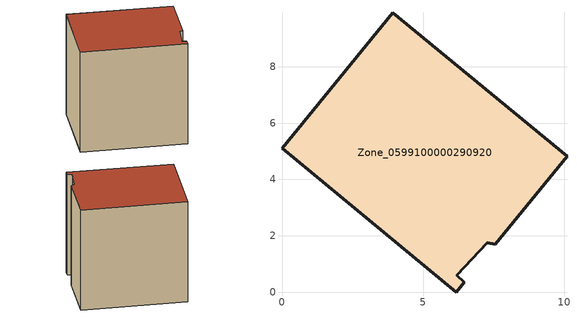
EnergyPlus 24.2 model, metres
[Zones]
Zone_0599100000290920
 floor ground (C_G): 0,5.11 3.92,9.91 10.1,4.82 7.57,1.7 7.28,1.75 6.2,0.6 6.46,0.36 6.17,0 z0
 wall outside (C_F): 6.2,0.6 7.28,1.75 7.57,1.7 10.1,4.82 3.92,9.91 0,5.11 6.17,0 6.46,0.36 6.2,0.6 z0:8.26
 roof outside (C_R): 10.1,4.82 3.92,9.91 0,5.11 6.17,0 6.46,0.36 6.2,0.6 7.28,1.75 7.57,1.7 z8.26
[BUILDING]
Pand.0599100000290920: North Axis=0; Terrain=City; Loads Convergence Tolerance Value=0.04; Temperature Convergence Tolerance Value=0.4; Solar Distribution=FullExterior; Maximum Number of Warmup Days=25; Minimum Number of Warmup Days=1
[Site:Location]
Rotterdam.The.Hague.AP_ZH_NLD Design_Conditions: Latitude=51.96; Longitude=4.45; Time Zone=1; Elevation=-4.5
[SITE:GROUNDTEMPERATURE:BUILDINGSURFACE]
18, 18, 18, 18, 18, 18, 18, 18, 18, 18, 18, 18
[MATERIAL] Thermal Absorptance=0.9; Solar Absorptance=0.7; Visible Absorptance=0.7
Name | Roughness | Thickness | Conductivity | Density | Specific Heat
G.TI.1946-1964 | MediumSmooth | 0.15 | 1 | 540 | 1210
F.TI.1946-1964 | Rough | 0.3 | 0.857143 | 1920 | 840
R.TI.1946-1964 | MediumRough | 0.2 | 0.277778 | 1500 | 1000
[CONSTRUCTION]
C_G: G.TI.1946-1964
C_F: F.TI.1946-1964
C_R: R.TI.1946-1964
[ZONE]
Zone_0599100000290920: Type=1; Multiplier=1; Ceiling Height=Autocalculate; Volume=Autocalculate; Floor Area=autocalculate; Part of Total Floor Area=Yes
[ZONEINFILTRATION:DESIGNFLOWRATE]
Infil_Zone_0599100000290920: Zone or ZoneList or Space or SpaceList=Zone_0599100000290920; Schedule=AlwaysOn; Design Flow Rate Calculation Method=Flow/Area; Flow Rate per Floor Area=0.003; Constant Term Coefficient=1; Temperature Term Coefficient=0; Velocity Term Coefficient=0; Velocity Squared Term Coefficient=0
[HVACTEMPLATE:ZONE:IDEALLOADSAIRSYSTEM]
Zone_0599100000290920: Maximum Heating Supply Air Temperature=50; Minimum Cooling Supply Air Temperature=13; Maximum Heating Supply Air Humidity Ratio=0.0156; Minimum Cooling Supply Air Humidity Ratio=0.0077; Heating Limit=NoLimit; Cooling Limit=NoLimit; Dehumidification Control Type=ConstantSensibleHeatRatio; Cooling Sensible Heat Ratio=0.7; Dehumidification Setpoint=60; Humidification Control Type=None; Humidification Setpoint=30; Outdoor Air Method=None; Outdoor Air Flow Rate per Person=0.00944; Outdoor Air Flow Rate per Zone Floor Area=0; Outdoor Air Flow Rate per Zone=0; Demand Controlled Ventilation Type=None; Outdoor Air Economizer Type=NoEconomizer; Heat Recovery Type=None; Sensible Heat Recovery Effectiveness=0.7; Latent Heat Recovery Effectiveness=0.65
[ZONECONTROL:THERMOSTAT]
ThermostatControl_Zone_0599100000290920: Zone or ZoneList=Zone_0599100000290920; Control Type Schedule=DualSetpointControlType; Control 1=Thermostat_Zone_0599100000290920; Temperature Difference Between Cutout And Setpoint=0
[THERMOSTATSETPOINT:DUALSETPOINT]
Thermostat_Zone_0599100000290920: Heating Setpoint Temperature Schedule=HeatingSetpoint_Zone_0599100000290920; Cooling Setpoint Temperature Schedule=CoolingSetpoint_Zone_0599100000290920
[SCHEDULE:COMPACT]
HeatingSetpoint_Zone_0599100000290920: Through: 12/31, For: AllDays, Until: 24:00, 21
CoolingSetpoint_Zone_0599100000290920: Through: 12/31, For: AllDays, Until: 24:00, 24
DualSetpointControlType: Through: 12/31, For: AllDays, Until: 24:00, 4
AlwaysOn: Through: 12/31, For: AllDays, Until: 24:00, 1
